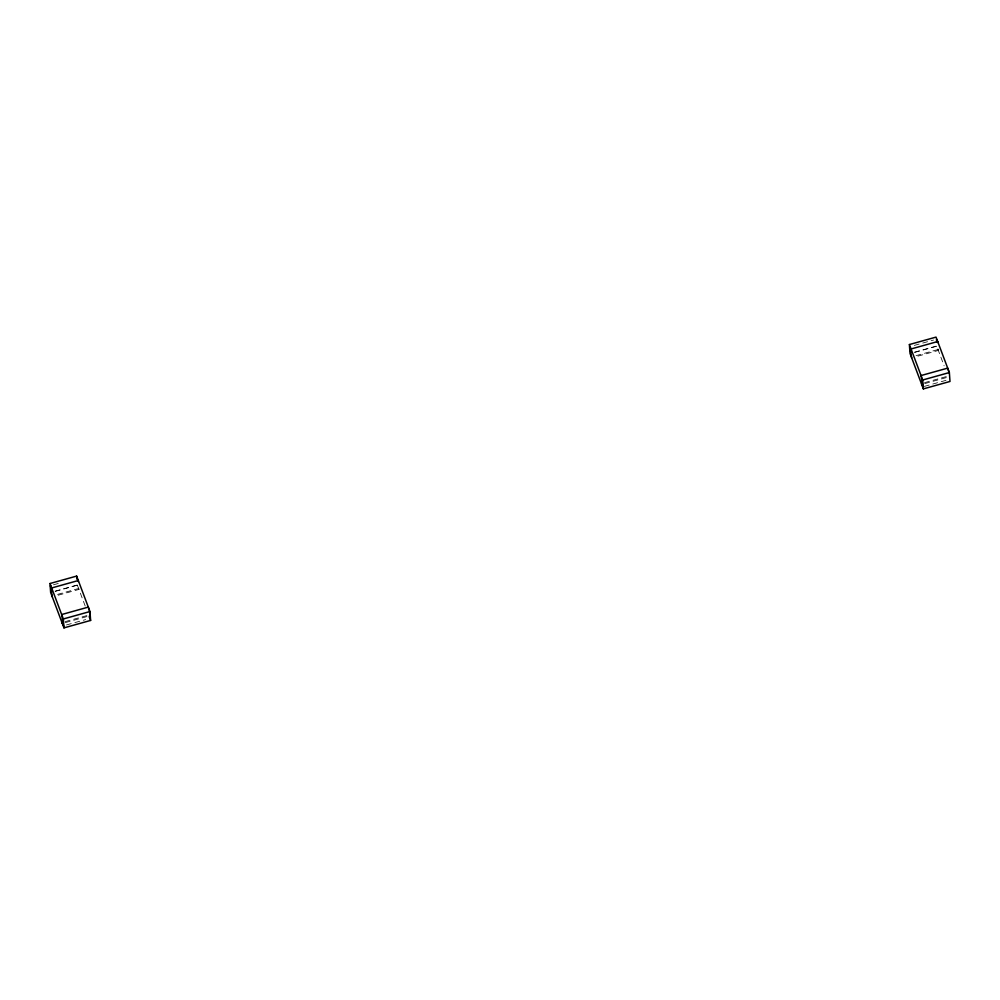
<?xml version="1.0" encoding="UTF-8"?>
<svg xmlns="http://www.w3.org/2000/svg" width="1000" height="1000" viewBox="0 0 1000 1000"><rect width="100%" height="100%" fill="white"/><g stroke="black" fill="none" stroke-linecap="round" stroke-linejoin="round"><path stroke-width="0.75" stroke-dasharray="5 3.75" d="M53.45 584.8L60.85 582.737M914.312 345.4L933.55 340.037M55.075 591.2L77.275 585L77.062 582.025M55.425 591.312L77.625 585.112L78.875 588.438L56.675 594.637M914.463 352.212L936.663 346.012L944.125 365.838M914.812 352.337L937.013 346.138L938.263 349.462L938.325 350.45L916.137 356.637M58.225 595.212L78.95 589.425M916.062 355.65L938.263 349.462M65.2 621.625L87.4 615.438M65.263 622.625L87.463 616.425M924.587 382.65L946.787 376.45M924.65 383.638L946.85 377.438M66.45 624.95L85.688 619.587M924.35 386.388L949.513 379.363M77.275 585L85.262 606.213"/><path stroke-width="1.5" d="M50 583.525L76.638 576.087L89.975 611.538L90.612 620.438L63.975 627.875L50.637 592.438L50 583.525L63.338 618.962L63.975 627.875M909.388 344.55L936.025 337.113L949.362 372.55L950 381.463L923.363 388.888L910.025 353.45L909.388 344.55L922.725 379.988L923.363 388.888M63.338 618.962L89.975 611.538M922.725 379.988L949.362 372.55M949.013 372.438L947.7 368.125L921.05 375.55L922.875 386.8L921.625 383.475L921.7 384.462M77.537 579.3L78.375 581.512L78.3 580.525L51.662 587.962L51.737 588.95L50.487 585.625L52.3 596.862M89.213 610.312L88.312 607.1L61.675 614.538L63.487 625.775L62.237 622.463L62.312 623.45M89.288 616.125L90.125 618.337L89.625 611.413M89.362 617.112L90.612 620.438M936.712 341.975L936.513 339.212L937.763 342.525L937.688 341.538L911.05 348.975L911.125 349.963L909.875 346.637L911.688 357.887M76.638 576.087L76.85 579.062"/></g></svg>
